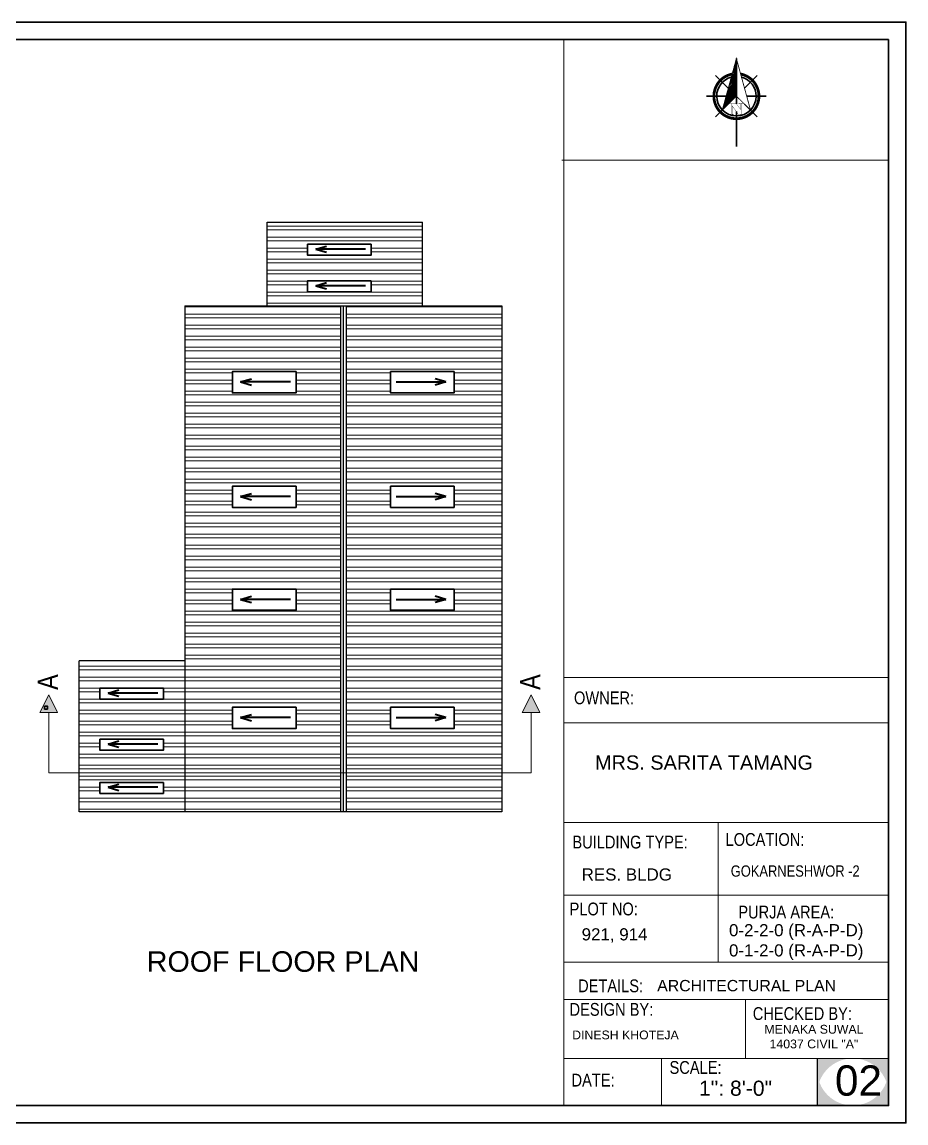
# Model space of a CAD drawing. Header units: inches. Extents: x 0 to 383786, y -45810 to 0.
# Drawn here: x 338615 to 339218, y -43770 to -43019 of the extents above; entities that cross this region are included whole.
import ezdxf

# ---------------------------------------------------------------- set-up
doc = ezdxf.new("R2010")
doc.units = ezdxf.units.IN
doc.header["$LTSCALE"] = 2
doc.header["$MEASUREMENT"] = 0
doc.layers.get('0').update_dxf_attribs({"linetype": 'CONTINUOUS'})
for name, color, linetype, lineweight in [('DIM_LINE', 173, 'CONTINUOUS', 20), ('DIMENTION', 140, 'CONTINUOUS', 0), ('door', 20, 'CONTINUOUS', 35), ('Rebars', 1, 'CONTINUOUS', 13), ('Siteplan', 7, 'CONTINUOUS', 30), ('TEXT', 181, 'CONTINUOUS', 25), ('WALL - A', 1, 'CONTINUOUS', 40)]:
    doc.layers.add(name, color=color, linetype=linetype, lineweight=lineweight)
doc.layers.add('Normal Wall', color=7, linetype='CONTINUOUS', lineweight=35, true_color=0xffaf89)
doc.layers.add('Rear Wall', color=7, linetype='CONTINUOUS', lineweight=20, true_color=0xd4e480)
doc.styles.get("Standard").update_dxf_attribs({"font": 'ARIALN.TTF'})
doc.styles.add('SwissBT', font='swiss.ttf', dxfattribs={"height": 12})
pattern_1 = [(180, (2258.875, -1131.18), (-4e-16, -7.5), []), (180, (2256.375, -1128.68), (-4e-16, -7.5), [])]

# ---------------------------------------------------------------- blocks, each defined once
blk = doc.blocks.new('*X29')
at = {"color": 0}
for p, q in [((146.95, -410.95), (147.62, -410.29)), ((147.15, -410.22), (147.62, -409.76)), ((147.35, -409.49), (147.62, -409.23)), ((147.55, -408.76), (147.62, -408.7)), ((145.56, -416.06), (147.62, -414)), ((145.76, -415.33), (147.62, -413.47)), ((145.96, -414.6), (147.62, -412.94)), ((146.16, -413.87), (147.62, -412.41)), ((146.36, -413.14), (147.62, -411.88)), ((146.55, -412.41), (147.62, -411.35)), ((146.75, -411.68), (147.62, -410.82)), ((143.96, -421.9), (147.62, -418.24)), ((144.16, -421.17), (147.62, -417.71)), ((144.36, -420.44), (147.62, -417.18)), ((144.56, -419.71), (147.62, -416.65)), ((144.76, -418.98), (147.62, -416.12)), ((144.96, -418.25), (147.62, -415.59)), ((145.16, -417.52), (147.62, -415.06)), ((145.36, -416.79), (147.62, -414.53)), ((142.76, -426.28), (147.62, -421.42)), ((142.96, -425.55), (147.62, -420.89)), ((143.16, -424.82), (147.62, -420.36)), ((143.36, -424.09), (147.62, -419.83)), ((143.56, -423.36), (147.62, -419.3)), ((143.76, -422.63), (147.62, -418.77))]:
    blk.add_line(p, q, dxfattribs=at)
blk = doc.blocks.new('NORTH_15')
for p, q in [((0, 3.66), (0, 10.62)), ((-2.87, 2.87), (-7.37, 7.37)), ((2.87, 2.87), (7.37, 7.37)), ((-13.37, 0), (2.72, 0)), ((5.49, 0), (17.83, 0)), ((-2.87, -2.87), (-7.37, -7.37)), ((0, -3.66), (0, -10.62)), ((2.87, -2.87), (7.37, -7.37))]:
    blk.add_line(p, q)
at = {"const_width": 1}
for points in [[(0, -8, 1), (0, 8, 0.359415), (-7.86, 1.52, 1)], [(-7.86, -1.52, 0.359415), (0, -8, 1)]]:
    blk.add_lwpolyline(points, format="xyb", dxfattribs=at)
for points, const_width in [([(4.96, -5.01), (-13.37, 0), (4.9, 5), (0, 0), (4.96, -5.01)], 0.3), ([(5.93, -1.55), (6, -1.55), (6.07, -1.54), (6.13, -1.53), (6.17, -1.52), (6.22, -1.51), (6.26, -1.49), (6.28, -1.47), (6.3, -1.45), (6.32, -1.42), (6.33, -1.39), (6.35, -1.34), (6.36, -1.29), (6.37, -1.23), (6.38, -1.16), (6.38, -1.08), (6.38, -1), (6.54, -1), (6.54, -2.34), (6.38, -2.34), (6.38, -2.3), (6.38, -2.23), (6.38, -2.16), (6.37, -2.09), (6.36, -2.04), (6.35, -1.99), (6.33, -1.95), (6.32, -1.91), (6.3, -1.88), (6.28, -1.86), (6.26, -1.83), (6.22, -1.81), (6.18, -1.8), (6.13, -1.78), (6.07, -1.77), (6.01, -1.76), (5.95, -1.76), (2.66, -1.76), (2.66, -2.34), (2.5, -2.34), (2.5, -0.16), (4.71, 1.44), (3.14, 1.44), (3.07, 1.44), (3, 1.43), (2.94, 1.42), (2.89, 1.41), (2.85, 1.4), (2.81, 1.38), (2.78, 1.36), (2.76, 1.34), (2.74, 1.31), (2.72, 1.27), (2.7, 1.22), (2.69, 1.17), (2.68, 1.11), (2.67, 1.04), (2.66, 0.97), (2.66, 0.89), (2.66, 0.87), (2.5, 0.87), (2.5, 2.21), (2.66, 2.21), (2.66, 2.17), (2.66, 2.09), (2.67, 2.03), (2.68, 1.97), (2.69, 1.91), (2.7, 1.86), (2.71, 1.82), (2.73, 1.78), (2.75, 1.76), (2.77, 1.74), (2.8, 1.72), (2.85, 1.7), (2.89, 1.68), (2.94, 1.67), (3, 1.66), (3.07, 1.66), (3.14, 1.66), (6.54, 1.66), (6.54, 0.75), (3.33, -1.55), (5.93, -1.55), (5.93, -1.55)], 0.1)]:
    blk.add_lwpolyline(points, dxfattribs=dict(const_width=const_width))
for start, end in [(90, 164.973), (270, 90), (195.027, 270)]:
    blk.add_arc((0, 0), 7, start, end)
at = {"rotation": 90}
blk.add_blockref('*X29', (-421.89, -147.62), dxfattribs=at)
blk = doc.blocks.new('A$C0BDB7EE9')
at = {"layer": 'Siteplan', "xscale": 2.999999999999779, "yscale": 2.999999999999779, "zscale": 2.999999999999779, "rotation": 247.8612575918487}
blk.add_blockref('NORTH_15', (20.2, 49.5), dxfattribs=at)
blk = doc.blocks.new('A$C327B4BBD')
at = {"layer": 'DIMENTION', "ltscale": 0.3, "xscale": 1.171875000000082, "yscale": 1.171875000000082, "zscale": 1.171875000000082, "rotation": 112.1387424081494}
blk.add_blockref('A$C0BDB7EE9', (16.1, 0), dxfattribs=at)

msp = doc.modelspace()

# ---------------------------------------------------------------- hatches: boundary and pattern name
at = {"linetype": 'ByBlock', "lineweight": 5}
for points in [[(338633.53, -43478.19), (338639.53, -43490.19), (338627.53, -43490.19)], [(338962.35, -43478.19), (338968.35, -43490.19), (338956.35, -43490.19)]]:
    msp.add_hatch(color=7, dxfattribs=at).paths.add_polyline_path(points)
msp.add_hatch(color=0).paths.add_polyline_path([(339205.99, -43725.96), (339181.68, -43725.96, -0.414214), (339205.99, -43750.27)])
at = {"layer": 'DIM_LINE'}
h = msp.add_hatch(dxfattribs=at)
h.set_pattern_fill('ANSI32', color=256, scale=20, angle=135)
h.set_pattern_definition(pattern_1)
h.paths.add_polyline_path([(338888.33, -43155.85), (338782.33, -43155.85), (338782.33, -43212.85), (338888.33, -43212.85)])
h.paths.add_polyline_path([(338853.28, -43178.46), (338809.96, -43178.46), (338809.96, -43170.96), (338853.28, -43170.96)], flags=16)
h.paths.add_polyline_path([(338853.28, -43195.87), (338853.28, -43203.38), (338809.96, -43203.38), (338809.96, -43195.87)], flags=16)
h = msp.add_hatch(dxfattribs=at)
h.set_pattern_fill('ANSI32', color=256, scale=20, angle=135)
h.set_pattern_definition(pattern_1)
h.paths.add_polyline_path([(338726.33, -43212.85), (338726.33, -43557.85), (338832.33, -43557.85), (338832.33, -43212.85)])
h.paths.add_polyline_path([(338802.1, -43257.81), (338802.1, -43272.27), (338758.78, -43272.27), (338758.78, -43257.81)], flags=16)
h.paths.add_polyline_path([(338802.1, -43335.94), (338802.1, -43350.39), (338758.78, -43350.39), (338758.78, -43335.94)], flags=16)
h.paths.add_polyline_path([(338802.1, -43406.06), (338802.1, -43420.51), (338758.78, -43420.51), (338758.78, -43406.06)], flags=16)
h.paths.add_polyline_path([(338802.1, -43486.63), (338802.1, -43501.08), (338758.78, -43501.08), (338758.78, -43486.63)], flags=16)
h = msp.add_hatch(dxfattribs=at)
h.set_pattern_fill('ANSI32', color=256, scale=20, angle=135)
h.set_pattern_definition(pattern_1)
h.paths.add_polyline_path([(338836.33, -43212.85), (338836.33, -43557.85), (338942.33, -43557.85), (338942.33, -43212.85)])
h.paths.add_polyline_path([(338909.88, -43257.81), (338909.88, -43272.27), (338866.55, -43272.27), (338866.55, -43257.81)], flags=16)
h.paths.add_polyline_path([(338909.88, -43335.94), (338909.88, -43350.39), (338866.55, -43350.39), (338866.55, -43335.94)], flags=16)
h.paths.add_polyline_path([(338909.88, -43406.06), (338909.88, -43420.51), (338866.55, -43420.51), (338866.55, -43406.06)], flags=16)
h.paths.add_polyline_path([(338909.88, -43486.63), (338909.88, -43501.08), (338866.55, -43501.08), (338866.55, -43486.63)], flags=16)
h = msp.add_hatch(dxfattribs=at)
h.set_pattern_fill('ANSI32', color=256, scale=20, angle=135)
h.set_pattern_definition(pattern_1)
h.paths.add_polyline_path([(338726.33, -43454.85), (338654.33, -43454.85), (338654.33, -43557.85), (338726.33, -43557.85)])
h.paths.add_polyline_path([(338711.74, -43481.08), (338668.42, -43481.08), (338668.42, -43473.57), (338711.74, -43473.57)], flags=16)
h.paths.add_polyline_path([(338711.74, -43508.36), (338711.74, -43515.86), (338668.42, -43515.86), (338668.42, -43508.36)], flags=16)
h.paths.add_polyline_path([(338711.74, -43537.82), (338711.74, -43545.32), (338668.42, -43545.32), (338668.42, -43537.82)], flags=16)
at = {"layer": 'TEXT'}
for points in [[(339181.68, -43725.96), (339157.37, -43725.96), (339157.37, -43750.27, -0.414214)], [(339181.68, -43725.96), (339157.37, -43725.96), (339157.37, -43750.27, -0.414214)], [(339205.99, -43725.96), (339181.68, -43725.96, -0.414214), (339205.99, -43750.27)], [(339157.37, -43733.78), (339157.37, -43758.09), (339181.68, -43758.09, -0.414214)], [(339157.37, -43733.78), (339157.37, -43758.09), (339181.68, -43758.09, -0.414214)], [(339205.99, -43733.78, -0.414214), (339181.68, -43758.09), (339205.99, -43758.09)], [(339205.99, -43733.78, -0.414214), (339181.68, -43758.09), (339205.99, -43758.09)]]:
    msp.add_hatch(color=0, dxfattribs=at).paths.add_polyline_path(points)

# ---------------------------------------------------------------- linework, layer by layer
at = {"ltscale": 0.5}
for p, q in [((338782.33, -43212.85), (338782.33, -43155.85)), ((338782.33, -43155.85), (338888.33, -43155.85)), ((338888.33, -43212.85), (338888.33, -43155.85)), ((338726.33, -43212.85), (338942.33, -43212.85)), ((338832.33, -43212.85), (338832.33, -43557.85)), ((338834.33, -43212.85), (338834.33, -43557.85)), ((338836.33, -43212.85), (338836.33, -43557.85)), ((338726.33, -43454.85), (338654.33, -43454.85)), ((338654.33, -43557.85), (338654.33, -43454.85)), ((338942.33, -43557.85), (338654.33, -43557.85))]:
    msp.add_line(p, q, dxfattribs=at)
at = {"color": 242, "ltscale": 0.5, "true_color": 0xcd2027}
for p, q in [((338726.33, -43212.85), (338726.33, -43557.85)), ((338942.33, -43212.85), (338942.33, -43557.85))]:
    msp.add_line(p, q, dxfattribs=at)
at = {"color": 7, "linetype": 'ByBlock', "lineweight": 5}
for p, q in [((338633.53, -43478.19), (338627.53, -43490.19)), ((338639.53, -43490.19), (338633.53, -43478.19)), ((338962.35, -43478.19), (338956.35, -43490.19)), ((338968.35, -43490.19), (338962.35, -43478.19)), ((338639.53, -43490.19), (338627.53, -43490.19)), ((338633.53, -43531.36), (338633.53, -43490.19)), ((338968.35, -43490.19), (338956.35, -43490.19)), ((338962.35, -43531.36), (338962.35, -43490.19)), ((338962.35, -43531.36), (338633.53, -43531.36))]:
    msp.add_line(p, q, dxfattribs=at)
at = {"color": 0}
msp.add_line((339157.37, -43725.96), (339157.37, -43758.09), dxfattribs=at)
msp.add_line((339157.37, -43725.96), (339157.37, -43758.09), dxfattribs=at)
at = {"layer": 'door', "ltscale": 0.5}
for points in [[(338853.28, -43170.96), (338853.28, -43178.46), (338809.96, -43178.46), (338809.96, -43170.96)], [(338853.28, -43195.87), (338853.28, -43203.38), (338809.96, -43203.38), (338809.96, -43195.87)], [(338802.1, -43257.81), (338802.1, -43272.27), (338758.78, -43272.27), (338758.78, -43257.81)], [(338866.55, -43257.81), (338866.55, -43272.27), (338909.88, -43272.27), (338909.88, -43257.81)], [(338802.1, -43335.94), (338802.1, -43350.39), (338758.78, -43350.39), (338758.78, -43335.94)], [(338866.55, -43335.94), (338866.55, -43350.39), (338909.88, -43350.39), (338909.88, -43335.94)], [(338802.1, -43406.06), (338802.1, -43420.51), (338758.78, -43420.51), (338758.78, -43406.06)], [(338866.55, -43406.06), (338866.55, -43420.51), (338909.88, -43420.51), (338909.88, -43406.06)], [(338711.74, -43473.57), (338711.74, -43481.08), (338668.42, -43481.08), (338668.42, -43473.57)], [(338630.68, -43485.81), (338630.68, -43487.81), (338632.68, -43487.81), (338632.68, -43485.81)], [(338802.1, -43486.63), (338802.1, -43501.08), (338758.78, -43501.08), (338758.78, -43486.63)], [(338866.55, -43486.63), (338866.55, -43501.08), (338909.88, -43501.08), (338909.88, -43486.63)], [(338711.74, -43508.36), (338711.74, -43515.86), (338668.42, -43515.86), (338668.42, -43508.36)], [(338711.74, -43537.82), (338711.74, -43545.32), (338668.42, -43545.32), (338668.42, -43537.82)]]:
    msp.add_lwpolyline(points, close=True, dxfattribs=at)
at = {"layer": 'Normal Wall'}
for points in [[(338159.9, -43019.47), (339217.9, -43019.47), (339217.9, -43769.99), (338159.9, -43769.99)], [(338159.9, -43019.47), (339217.9, -43019.47), (339217.9, -43769.99), (338159.9, -43769.99)], [(339205.99, -43031.37), (338183.71, -43031.37), (338183.71, -43758.09), (339205.99, -43758.09)], [(339205.99, -43031.37), (338183.71, -43031.37), (338183.71, -43758.09), (339205.99, -43758.09)]]:
    msp.add_lwpolyline(points, close=True, dxfattribs=at)
at = {"layer": 'Rear Wall'}
for p, q in [((338984.57, -43475.65), (338984.57, -43031.37)), ((338983.4, -43113.67), (339205.99, -43113.67)), ((338984.57, -43466.38), (339205.99, -43466.38)), ((338984.57, -43466.38), (339205.99, -43466.38)), ((338984.57, -43466.38), (339205.99, -43466.38)), ((338984.57, -43466.38), (339205.99, -43466.38)), ((338984.57, -43497.19), (339205.99, -43497.19)), ((338984.57, -43497.19), (339205.99, -43497.19)), ((338984.57, -43565.24), (339205.99, -43565.24)), ((338984.57, -43565.24), (339205.99, -43565.24)), ((339089.84, -43565.24), (339089.84, -43651.14)), ((339089.84, -43565.24), (339089.84, -43660.41)), ((338984.57, -43614.73), (339205.99, -43614.73)), ((338984.57, -43614.73), (339205.99, -43614.73)), ((338984.57, -43660.41), (339205.99, -43660.41)), ((338984.57, -43685.84), (339205.99, -43685.84)), ((338984.57, -43685.84), (339205.99, -43685.84)), ((339108.42, -43725.96), (339108.42, -43685.84)), ((339108.42, -43725.96), (339108.42, -43685.84)), ((338984.57, -43725.96), (339205.99, -43725.96)), ((338984.57, -43725.96), (339205.99, -43725.96)), ((339051.31, -43725.96), (339051.31, -43758.09)), ((339051.31, -43725.96), (339051.31, -43758.09))]:
    msp.add_line(p, q, dxfattribs=at)
msp.add_lwpolyline([(338984.57, -43466.38), (339205.99, -43466.38), (339205.99, -43758.09), (338984.57, -43758.09)], close=True, dxfattribs=at)
msp.add_lwpolyline([(338984.57, -43466.38), (339205.99, -43466.38), (339205.99, -43758.09), (338984.57, -43758.09)], close=True, dxfattribs=at)
at = {"layer": 'WALL - A'}
for p, q in [((338815.54, -43174.29), (338822.84, -43172.16)), ((338849.52, -43174.29), (338815.54, -43174.29)), ((338815.54, -43174.29), (338822.84, -43176.41)), ((338815.54, -43199.2), (338822.84, -43197.07)), ((338849.52, -43199.2), (338815.54, -43199.2)), ((338815.54, -43199.2), (338822.84, -43201.32)), ((338764.36, -43264.85), (338771.66, -43262.72)), ((338798.34, -43264.85), (338764.36, -43264.85)), ((338764.36, -43264.85), (338771.66, -43266.97)), ((338870.31, -43264.85), (338904.29, -43264.85)), ((338904.29, -43264.85), (338896.99, -43262.72)), ((338904.29, -43264.85), (338896.99, -43266.97)), ((338764.36, -43342.97), (338771.66, -43340.85)), ((338798.34, -43342.97), (338764.36, -43342.97)), ((338764.36, -43342.97), (338771.66, -43345.1)), ((338870.31, -43342.97), (338904.29, -43342.97)), ((338904.29, -43342.97), (338896.99, -43340.85)), ((338904.29, -43342.97), (338896.99, -43345.1)), ((338764.36, -43413.09), (338771.66, -43410.96)), ((338798.34, -43413.09), (338764.36, -43413.09)), ((338764.36, -43413.09), (338771.66, -43415.21)), ((338870.31, -43413.09), (338904.29, -43413.09)), ((338904.29, -43413.09), (338896.99, -43410.96)), ((338904.29, -43413.09), (338896.99, -43415.21)), ((338674, -43476.9), (338681.3, -43474.77)), ((338707.98, -43476.9), (338674, -43476.9)), ((338674, -43476.9), (338681.3, -43479.02)), ((338764.36, -43493.66), (338771.66, -43491.54)), ((338904.29, -43493.66), (338896.99, -43491.54)), ((338798.34, -43493.66), (338764.36, -43493.66)), ((338764.36, -43493.66), (338771.66, -43495.79)), ((338870.31, -43493.66), (338904.29, -43493.66)), ((338904.29, -43493.66), (338896.99, -43495.79)), ((338674, -43511.68), (338681.3, -43509.55)), ((338707.98, -43511.68), (338674, -43511.68)), ((338674, -43511.68), (338681.3, -43513.8)), ((338674, -43541.14), (338681.3, -43539.01)), ((338707.98, -43541.14), (338674, -43541.14)), ((338674, -43541.14), (338681.3, -43543.27))]:
    msp.add_line(p, q, dxfattribs=at)

# ---------------------------------------------------------------- block references
at = {"layer": 'Rebars', "xscale": 0.5459999999999999, "yscale": 0.5459999999999999, "zscale": 0.5459999999999999, "rotation": 270}
msp.add_blockref('A$C327B4BBD', (339102.27, -43095.45), dxfattribs=at)

# ---------------------------------------------------------------- texts
at = {"color": 0}
for s, p in [('OWNER:', (338991.58, -43484.53)), ('LOCATION:', (339094.91, -43581.07))]:
    msp.add_text(s, height=8.704, dxfattribs=at).set_placement(p)
at = {"color": 7, "linetype": 'ByBlock', "lineweight": 5, "char_height": 14, "width": 26.5803, "attachment_point": 3, "rotation": 90}
for insert in [(338625.91, -43464.09), (338954.73, -43464.09)]:
    msp.add_mtext('A', dxfattribs=dict(at, insert=insert))
at = {"color": 7, "linetype": 'ByBlock', "lineweight": 5, "insert": (338793.26, -43660.04), "char_height": 14, "width": 235.547, "attachment_point": 5}
msp.add_mtext('{\\fArial CE|b0|i0|c0|p34;ROOF FLOOR PLAN}', dxfattribs=at)
at = {"layer": 'TEXT', "color": 0}
for s, height, p in [('OWNER:', 8.704, (338991.58, -43484.53)), ('LOCATION:', 8.704, (339094.91, -43581.07)), ('CHECKED BY:', 8.7044, (339113.48, -43699.76)), ('CHECKED BY:', 8.7044, (339113.48, -43699.76)), ('SCALE:', 8.704, (339056.71, -43736.5)), ('SCALE:', 8.704, (339056.71, -43736.5))]:
    msp.add_text(s, height=height, dxfattribs=at).set_placement(p)
at = {"layer": 'TEXT', "color": 0, "linetype": 'ByBlock', "style": 'SwissBT'}
for s, insert, char_height, width, attachment_point in [('MRS. SARITA TAMANG', (339080.2, -43519.43), 9.72, 217.5111, 2), ('ARCHITECTURAL PLAN', (339048.3, -43672.49), 7.7396, 268.5322, 1), ('MENAKA SUWAL\\P14037 CIVIL "A"', (339155.16, -43703.11), 6, 88.5492, 2), ('DINESH KHOTEJA', (338990.36, -43706.98), 6, 201.5276, 1)]:
    msp.add_mtext(s, dxfattribs=dict(at, insert=insert, char_height=char_height, width=width, attachment_point=attachment_point))
at = {"layer": 'TEXT', "color": 0, "attachment_point": 1}
for s, insert, char_height, width in [('BUILDING TYPE:', (338990.5, -43574.15), 8.7044, 148.5551), ('BUILDING TYPE:', (338990.5, -43574.15), 8.7044, 148.5551), ('PLOT NO: ', (338988.59, -43619.76), 8.704, 138.0271), ('PLOT NO: ', (338988.59, -43619.76), 8.704, 138.0271), ('PURJA AREA:', (339103.6, -43621.87), 8.7044, 197.5821), ('PURJA AREA:', (339103.6, -43621.87), 8.7044, 197.5821), ('DETAILS: ', (338994.4, -43672.15), 8.704, 138.0271), ('DESIGN BY:', (338988.55, -43688.2), 8.704, 138.0271), ('DESIGN BY:', (338988.55, -43688.2), 8.704, 138.0271), ('DATE:', (338989.91, -43736.43), 8.704, 34.8177)]:
    msp.add_mtext(s, dxfattribs=dict(at, insert=insert, char_height=char_height, width=width))
at = {"layer": 'TEXT', "color": 0, "style": 'SwissBT'}
for s, insert, char_height, width, attachment_point in [('RES. BLDG', (338996.81, -43596.45), 8.256, 163.2142, 1), ('RES. BLDG', (338996.81, -43596.45), 8.256, 163.2142, 1), ('0-2-2-0 (R-A-P-D)\\P0-1-2-0 (R-A-P-D)', (339143.07, -43634.44), 8.2555, 163.2142, 2), ('921, 914', (338996.81, -43637.27), 8.256, 163.2142, 1), ('02', (339169.48, -43730.73), 20.639, 20.1585, 1)]:
    msp.add_mtext(s, dxfattribs=dict(at, insert=insert, char_height=char_height, width=width, attachment_point=attachment_point))
at = {"layer": 'TEXT', "color": 0, "linetype": 'ByBlock', "insert": (339098.45, -43594.42), "char_height": 7.6711, "attachment_point": 1}
msp.add_mtext_dynamic_manual_height_columns('GOKARNESHWOR -2', width=381.0351, gutter_width=1.53, heights=[0], dxfattribs=at)
at = {"layer": 'TEXT', "color": 0, "ltscale": 0.5, "insert": (339076.79, -43741.14), "char_height": 10.319, "width": 127.5344, "attachment_point": 1, "style": 'SwissBT'}
msp.add_mtext('1": 8\'-0"', dxfattribs=at)
msp.add_mtext('1": 8\'-0"', dxfattribs=at)

doc.saveas('drawing.dxf')
